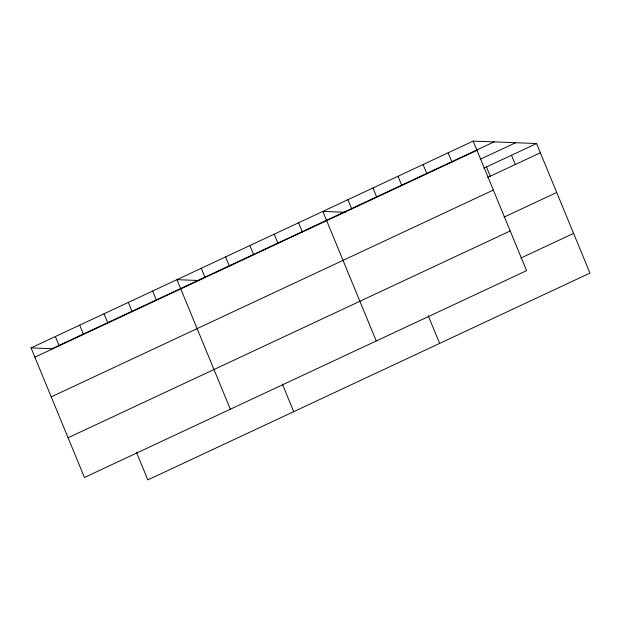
<?xml version="1.0" encoding="UTF-8"?>
<svg xmlns="http://www.w3.org/2000/svg" width="621" height="621" viewBox="0 0 621 621"><rect width="100%" height="100%" fill="white"/><g stroke="black" fill="none" stroke-linecap="round" stroke-linejoin="round"><path stroke-width="0.93" d="M473.171 141.099L526.569 270.655L84.448 477.471L31.05 347.915L473.171 141.099L536.552 143.529L589.95 273.085L147.829 479.901L136.449 452.282M494.083 141.899L51.962 348.715L31.05 347.915M34.861 357.168L476.982 150.352M480.219 159.294L515.64 142.729M483.852 168.182L536.552 143.529M487.664 177.435L540.363 152.782M51.225 396.866L493.346 190.049M504.027 217.133L556.726 192.479M68.085 437.766L510.206 230.958M520.887 258.033L573.587 233.387M345.563 212.289L322.85 211.419L376.248 340.968M197.866 280.467L176.946 279.667L230.344 409.223M511.494 155.25L515.314 164.503M486.445 166.971L490.256 176.217M448.121 152.82L451.933 162.073M423.064 164.542L426.875 173.787M398.014 176.255L401.826 185.508M428.249 315.786L439.629 343.397M372.957 187.977L376.768 197.23M347.907 199.698L351.719 208.951M298.53 222.792L302.349 232.044M274.218 234.171L278.029 243.416M249.898 245.543L253.71 254.796M282.345 384.034L293.725 411.653M225.586 256.915L229.397 266.168M201.266 268.295L205.077 277.54M152.634 291.039L156.445 300.292M128.314 302.419L132.133 311.664M104.002 313.791L107.813 323.044M79.682 325.163L83.493 334.416M55.37 336.543L59.181 345.788"/></g></svg>
